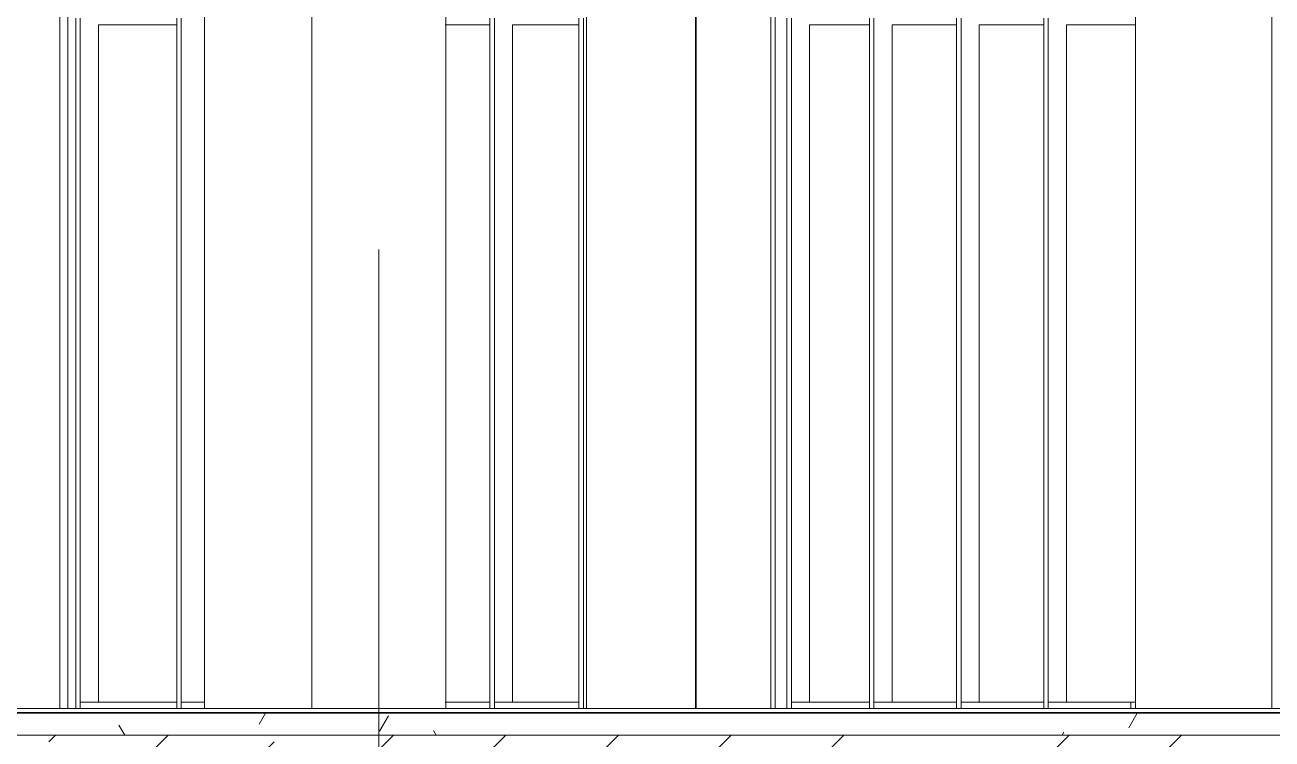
# Model space of a CAD drawing. Header units: millimetres. Extents: x 51154 to 151340, y -24069 to 30962.
# Drawn here: x 134198 to 138897, y 6486 to 9175 of the extents above; entities that cross this region are included whole.
import ezdxf

# ---------------------------------------------------------------- set-up
doc = ezdxf.new("R2010")
doc.units = ezdxf.units.MM
doc.linetypes.add('Осевые', pattern=[6350, 1270, -952.5, 3175, -952.5])
for name, color, linetype, lineweight in [('Импосты витража', 7, 'Continuous', 9), ('Обобщенные модели', 7, 'Continuous', 9), ('Общие ребра', 7, 'Continuous', 9), ('Отделка 1 _4_-1', 7, 'Continuous', 9), ('Перекрытия', 7, 'Continuous', 9), ('Стены', 7, 'Continuous', 9), ('Структура _1_', 7, 'Continuous', 18), ('Штриховка разреза-2', 7, 'Continuous', 9)]:
    doc.layers.add(name, color=color, linetype=linetype, lineweight=lineweight)
doc.layers.add('Оси-3', color=7, linetype='Осевые', lineweight=9, true_color=0xaaaaaa)

# ---------------------------------------------------------------- blocks, each defined once
blk = doc.blocks.new('Обобщенные модели 29 - Обобщенные модели 27-1198685-Разрез 1-1')
at = {"layer": 'Обобщенные модели'}
for p, q in [((135331.6, 12050), (135731.6, 12050)), ((135331.6, 11460), (135331.6, 12050)), ((135731.6, 11460), (135731.6, 12050)), ((135731.6, 6500), (135331.6, 6500))]:
    blk.add_line(p, q, dxfattribs=at)
blk = doc.blocks.new('Прямоугольный импост - Прямоугольный черный-8339212-Разрез 1-1')
at = {"layer": 'Импосты витража'}
for p, q in [((139199.9, 9200), (139199.9, 6600)), ((139217, 6600), (139217, 9200))]:
    blk.add_line(p, q, dxfattribs=at)
blk = doc.blocks.new('Прямоугольный импост - Прямоугольный черный-8339177-Разрез 1-1')
at = {"layer": 'Импосты витража'}
for p, q in [((139504.5, 9200), (139504.5, 6600)), ((139521.6, 6600), (139521.6, 9200))]:
    blk.add_line(p, q, dxfattribs=at)
blk = doc.blocks.new('Прямоугольный импост - Прямоугольный черный-V81-Разрез 1-1')
at = {"layer": 'Импосты витража'}
for p, q in [((137085.6, 6600), (137085.6, 6625)), ((137379.8, 6625), (137085.6, 6625)), ((137379.8, 6625), (137379.8, 6600))]:
    blk.add_line(p, q, dxfattribs=at)
blk = doc.blocks.new('Прямоугольный импост - Прямоугольный черный-V82-Разрез 1-1')
at = {"layer": 'Импосты витража'}
for p, q in [((137396.9, 6600), (137396.9, 6625)), ((137708.1, 6625), (137396.9, 6625)), ((137708.1, 6625), (137708.1, 6600))]:
    blk.add_line(p, q, dxfattribs=at)
blk = doc.blocks.new('Прямоугольный импост - Прямоугольный черный-V83-Разрез 1-1')
at = {"layer": 'Импосты витража'}
for p, q in [((138053.6, 6600), (138053.6, 6625)), ((138364.8, 6625), (138053.6, 6625)), ((138364.8, 6625), (138364.8, 6600)), ((138382.8, 6625), (138364.8, 6625))]:
    blk.add_line(p, q, dxfattribs=at)
blk = doc.blocks.new('Прямоугольный импост - Прямоугольный черный-V93-Разрез 1-1')
at = {"layer": 'Импосты витража'}
for p, q in [((135950, 9200), (135950, 6600)), ((135967.4, 6600), (135967.4, 9200))]:
    blk.add_line(p, q, dxfattribs=at)
blk = doc.blocks.new('Прямоугольный импост - Прямоугольный черный-V94-Разрез 1-1')
at = {"layer": 'Импосты витража'}
for q in [(135781.6, 6625), (135950, 6600)]:
    blk.add_line((135950, 6625), q, dxfattribs=at)
blk = doc.blocks.new('Прямоугольный импост - Прямоугольный черный-V95-Разрез 1-1')
at = {"layer": 'Импосты витража'}
for p, q in [((135967.4, 6600), (135967.4, 6625)), ((136284.7, 6625), (135967.4, 6625)), ((136284.7, 6625), (136284.7, 6600))]:
    blk.add_line(p, q, dxfattribs=at)
blk = doc.blocks.new('Прямоугольный импост - Прямоугольный черный-V110-Разрез 1-1')
at = {"layer": 'Импосты витража'}
for p, q in [((134406.6, 6600), (134406.6, 6625)), ((134770.1, 6625), (134406.6, 6625)), ((134770.1, 6625), (134770.1, 6600))]:
    blk.add_line(p, q, dxfattribs=at)
blk = doc.blocks.new('Прямоугольный импост - Прямоугольный черный-V111-Разрез 1-1')
at = {"layer": 'Импосты витража'}
for p in [(134787.2, 6600), (134874, 6625)]:
    blk.add_line(p, (134787.2, 6625), dxfattribs=at)

msp = doc.modelspace()

# ---------------------------------------------------------------- hatches: boundary and pattern name
at = {"layer": 'Штриховка разреза-2'}
h = msp.add_hatch(dxfattribs=at)
h.set_pattern_fill('FP_4', color=256, style=0, pattern_type=2)
h.set_pattern_definition([(0, (99498.54, 6475), (812.8, 203.2), [67.056, -542.544, 67.056, -542.544, -3251.2]), (0, (99498.54, 6475), (812.8, 203.2), [-1219.2, 67.056, -1152.144, 67.056, -542.544, -1422.4]), (0, (99498.54, 6475), (812.8, 203.2), [-3048, 67.056, -339.344, 67.056, -948.944]), (120, (99803.34, 6576.6), (-582.3764, 602.3054), [67.056, -542.544, 67.056, -3793.744]), (120, (99803.34, 6576.6), (-582.3764, 602.3054), [-676.656, -542.544, 67.056, -1152.144, -2032]), (120, (99803.34, 6576.6), (-582.3764, 602.3054), [-2438.4, 67.056, -542.544, 67.056, -1355.344]), (120, (99803.34, 6576.6), (-582.3764, 602.3054), [-3115.056, -339.344, 67.056, -948.944]), (240, (99904.94, 6983), (-230.4236, -805.5054), [67.056, -542.544, 67.056, -542.544, -3251.2]), (240, (99904.94, 6983), (-230.4236, -805.5054), [-1219.2, 67.056, -1152.144, 67.056, -542.544, -1422.4]), (240, (99904.94, 6983), (-230.4236, -805.5054), [-3048, 67.056, -339.344, 67.056, -948.944])])
h.paths.add_polyline_path([(141242.7, 6500), (141654.6, 6500), (141654.6, 6583), (132845, 6583), (132845, 6500), (139715.8, 6500)], flags=0)
h = msp.add_hatch(dxfattribs=at)
h.set_pattern_fill('FP_2', color=256, style=0, pattern_type=2)
h.set_pattern_definition([(45, (99498.54, 6475), (-424.264, 424.264), [600, -100, 20, -100]), (45, (99498.54, 6899), (-424.264, 424.264), [])])
h.paths.add_polyline_path([(141820.5, 6250), (141820.5, 6500), (128781.6, 6500), (128781.6, 6250), (141242.7, 6250)], flags=0)

# ---------------------------------------------------------------- linework, layer by layer
at = {"layer": 'Общие ребра'}
msp.add_line((141654.6, 6585), (132845, 6585), dxfattribs=at)
at = {"layer": 'Оси-3'}
msp.add_line((135531.6, -22468.7), (135531.6, 29000), dxfattribs=at)
at = {"layer": 'Отделка 1 _4_-1'}
msp.add_line((141654.6, 6600), (132845, 6600), dxfattribs=at)
at = {"layer": 'Перекрытия'}
for p, q in [((134875.9, 6600), (135036.5, 6600)), ((135281.6, 6600), (135331.6, 6600)), ((135281.6, 6600), (135781.6, 6600)), ((135731.6, 6600), (135781.6, 6600)), ((136315.9, 6600), (136466.4, 6600)), ((138384.6, 6600), (138545.7, 6600)), ((135036.5, 6500), (134875.9, 6500)), ((135781.6, 6500), (135281.6, 6500)), ((135781.6, 6500), (135281.6, 6500)), ((136466.4, 6500), (136315.9, 6500)), ((138545.7, 6500), (138384.6, 6500))]:
    msp.add_line(p, q, dxfattribs=at)
at = {"layer": 'Стены'}
for p, q in [((134330, 6600), (134330, 11400)), ((134359.4, 11400), (134359.4, 6600)), ((134874, 11400), (134874, 6600)), ((135279.6, 6600), (135279.6, 11400)), ((135783.6, 11400), (135783.6, 6600)), ((136314, 11400), (136314, 6600)), ((136724.4, 6600), (136724.4, 11400)), ((136726.3, 6600), (136726.3, 11400)), ((136726.3, 11400), (136726.3, 6600)), ((136727, 11400), (136727, 6600)), ((137008.9, 6600), (137008.9, 11400)), ((137025.2, 11400), (137025.2, 6600)), ((138382.7, 11400), (138382.7, 6600)), ((138895.8, 6600), (138895.8, 11400)), ((134770.1, 9175), (134474.7, 9175)), ((134474.7, 9175), (134474.7, 6625)), ((135950, 9175), (135781.6, 9175)), ((136284.7, 9175), (136035.4, 9175)), ((136035.4, 9175), (136035.4, 6625)), ((137379.8, 9175), (137153.8, 9175)), ((137153.8, 9175), (137153.8, 6625)), ((137708.1, 9175), (137465, 9175)), ((137465, 9175), (137465, 6625)), ((138036.5, 9175), (137793.3, 9175)), ((137793.3, 9175), (137793.3, 6625)), ((138382.7, 9175), (138121.7, 9175)), ((138121.7, 9175), (138121.7, 6625)), ((134046.2, 6600), (134330, 6600)), ((135032.1, 6600), (134237.9, 6600)), ((134474.7, 6625), (134770.1, 6625)), ((134874, 6600), (135284.4, 6600)), ((135032.1, 6600), (135174.4, 6600)), ((135281.6, 6600), (135781.6, 6600)), ((136455.1, 6600), (135731.6, 6600)), ((135781.6, 6625), (135950, 6625)), ((136035.4, 6625), (136284.7, 6625)), ((136314, 6600), (136724.4, 6600)), ((136455.1, 6600), (136597, 6600)), ((136727, 6600), (137008.9, 6600)), ((138560.1, 6600), (136903, 6600)), ((137153.8, 6625), (137379.8, 6625)), ((137465, 6625), (137708.1, 6625)), ((137793.3, 6625), (138036.5, 6625)), ((138121.7, 6625), (138382.8, 6625)), ((138382.7, 6600), (138895.8, 6600)), ((138560.1, 6600), (138680.4, 6600)), ((138659, 6600), (138685.4, 6600))]:
    msp.add_line(p, q, dxfattribs=at)
at = {"layer": 'Структура _1_'}
for p, q in [((141654.6, 6583), (132845, 6583)), ((141820.5, 6500), (129081.6, 6500)), ((132845, 6500), (141654.6, 6500))]:
    msp.add_line(p, q, dxfattribs=at)

# ---------------------------------------------------------------- block references
at = {"layer": 'Импосты витража'}
for name, p in [('Прямоугольный импост - Прямоугольный черный-8339212-Разрез 1-1', (-4810.4, 0)), ('Прямоугольный импост - Прямоугольный черный-8339177-Разрез 1-1', (-4734.4, 0)), ('Прямоугольный импост - Прямоугольный черный-V93-Разрез 1-1', (0, 0)), ('Прямоугольный импост - Прямоугольный черный-V93-Разрез 1-1', (334.8, 0)), ('Прямоугольный импост - Прямоугольный черный-8339212-Разрез 1-1', (-2131.3, 0)), ('Прямоугольный импост - Прямоугольный черный-8339177-Разрез 1-1', (-2124.7, 0)), ('Прямоугольный импост - Прямоугольный черный-8339177-Разрез 1-1', (-1796.4, 0)), ('Прямоугольный импост - Прямоугольный черный-8339177-Разрез 1-1', (-1468.1, 0)), ('Прямоугольный импост - Прямоугольный черный-V110-Разрез 1-1', (0, 0)), ('Прямоугольный импост - Прямоугольный черный-V111-Разрез 1-1', (0, 0)), ('Прямоугольный импост - Прямоугольный черный-V94-Разрез 1-1', (0, 0)), ('Прямоугольный импост - Прямоугольный черный-V95-Разрез 1-1', (0, 0)), ('Прямоугольный импост - Прямоугольный черный-V81-Разрез 1-1', (0, 0)), ('Прямоугольный импост - Прямоугольный черный-V82-Разрез 1-1', (0, 0)), ('Прямоугольный импост - Прямоугольный черный-V82-Разрез 1-1', (328.3, 0)), ('Прямоугольный импост - Прямоугольный черный-V83-Разрез 1-1', (0, 0))]:
    msp.add_blockref(name, p, dxfattribs=at)
at = {"layer": 'Обобщенные модели'}
msp.add_blockref('Обобщенные модели 29 - Обобщенные модели 27-1198685-Разрез 1-1', (0, 0), dxfattribs=at)

doc.saveas('drawing.dxf')
